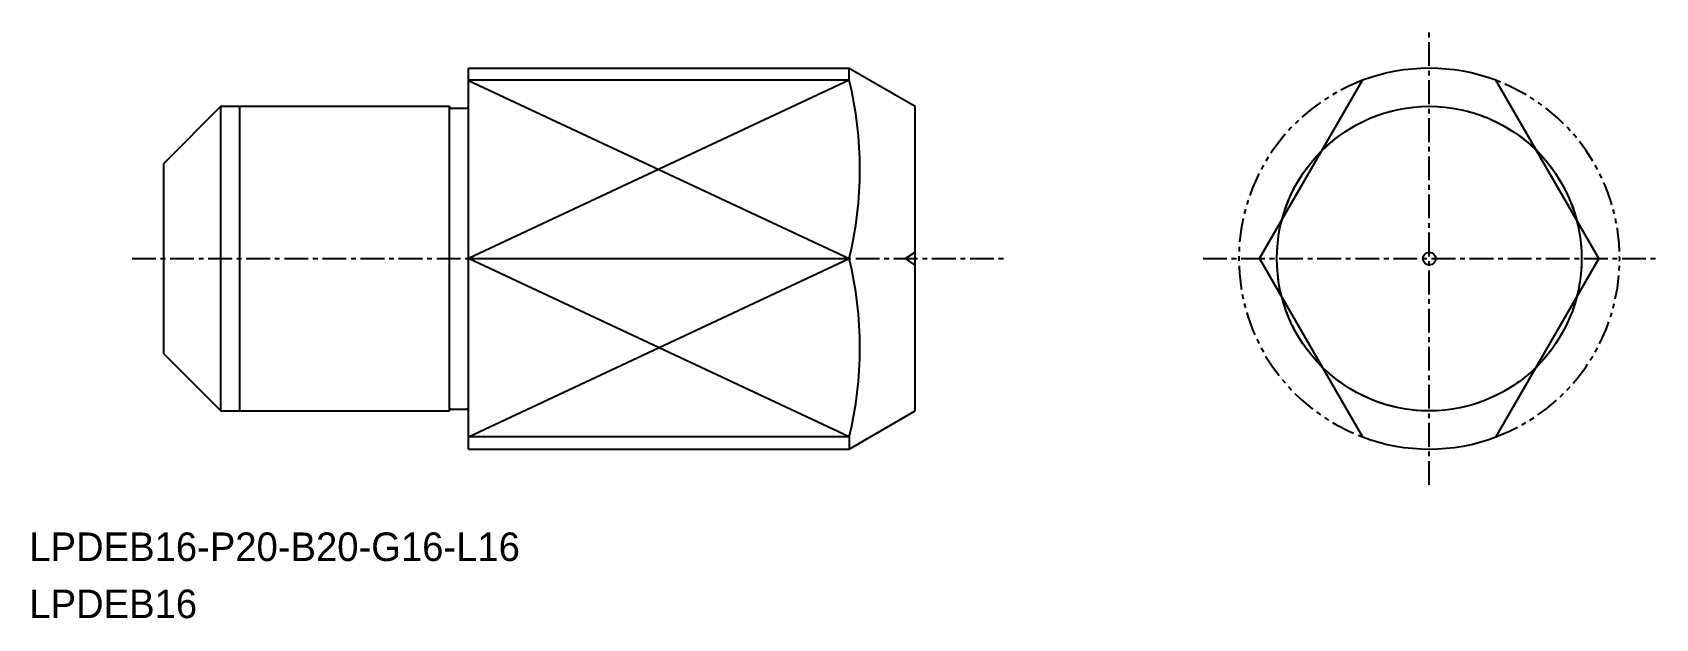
# Model space of a CAD drawing. Extents: x -1894.3 to -1809.1, y -803.1 to -772.3.
import ezdxf

# ---------------------------------------------------------------- set-up
doc = ezdxf.new("R2010")
doc.units = 0
for name, pattern in [('CENTER', [2, 1.25, -0.25, 0.25, -0.25]), ('DASHED', [0.75, 0.5, -0.25]), ('PHANTOM', [2.5, 1.25, -0.25, 0.25, -0.25, 0.25, -0.25])]:
    doc.linetypes.add(name, pattern=pattern)
doc.layers.get('0').update_dxf_attribs({"linetype": 'CONTINUOUS'})
doc.layers.add('CENTER', color=1, linetype='CENTER')

msp = doc.modelspace()

# ---------------------------------------------------------------- linework, layer by layer
for p, q in [((-1871.427, -794.178), (-1871.427, -774.178)), ((-1871.427, -774.178), (-1851.427, -774.178)), ((-1851.427, -774.811), (-1851.427, -774.178)), ((-1851.427, -774.178), (-1847.963, -776.178)), ((-1851.427, -774.811), (-1871.427, -774.811)), ((-1884.427, -776.178), (-1887.427, -779.178)), ((-1884.427, -776.178), (-1872.427, -776.178)), ((-1884.427, -792.178), (-1884.427, -776.178)), ((-1883.427, -792.178), (-1883.427, -776.178)), ((-1872.427, -792.178), (-1872.427, -776.178)), ((-1872.427, -792.178), (-1872.427, -776.178)), ((-1872.327, -776.278), (-1871.527, -776.278)), ((-1871.427, -776.178), (-1871.427, -776.178)), ((-1847.963, -792.178), (-1847.963, -776.178)), ((-1887.427, -789.178), (-1887.427, -779.178)), ((-1887.427, -789.178), (-1884.427, -792.178)), ((-1884.427, -792.178), (-1872.427, -792.178)), ((-1872.327, -792.078), (-1871.527, -792.078)), ((-1871.427, -792.178), (-1871.427, -792.178)), ((-1851.427, -794.178), (-1847.963, -792.178)), ((-1851.427, -793.546), (-1871.427, -793.546)), ((-1871.427, -794.178), (-1851.427, -794.178)), ((-1851.427, -793.546), (-1851.427, -794.178))]:
    msp.add_line(p, q)
at = {"color": 3, "linetype": 'CONTINUOUS'}
for p, q in [((-1851.427, -774.811), (-1871.427, -784.179)), ((-1871.427, -774.822), (-1851.427, -784.179)), ((-1871.427, -793.535), (-1851.427, -784.179)), ((-1851.427, -793.546), (-1871.427, -784.179))]:
    msp.add_line(p, q, dxfattribs=at)
at = {"color": 7, "linetype": 'CONTINUOUS'}
for p, q in [((-1829.885, -784.179), (-1824.477, -774.811)), ((-1812.068, -784.179), (-1817.477, -774.811)), ((-1871.427, -784.179), (-1851.427, -784.179)), ((-1829.885, -784.179), (-1824.477, -793.546)), ((-1812.068, -784.179), (-1817.477, -793.546))]:
    msp.add_line(p, q, dxfattribs=at)
at = {"color": 3}
for p in [(-1847.963, -783.842), (-1847.963, -784.515)]:
    msp.add_line(p, (-1848.483, -784.179), dxfattribs=at)
at = {"color": 3, "linetype": 'DASHED'}
msp.add_circle((-1820.977, -784.179), 8, dxfattribs=at)
for radius in [8, 0.338]:
    msp.add_circle((-1820.977, -784.179), radius)
for centre, radius, start, end in [((-1820.977, -784.179), 10, 69.51268, 110.48732), ((-1872.327, -776.178), 0.1, 180, 270), ((-1871.527, -776.178), 0.1, 270, 0), ((-1872.327, -792.178), 0.1, 90, 180), ((-1871.527, -792.178), 0.1, 0, 90), ((-1820.977, -784.179), 10, 249.51268, 290.48732)]:
    msp.add_arc(centre, radius, start, end)
at = {"color": 7, "linetype": 'CONTINUOUS'}
for centre, start, end in [((-1870.879, -779.495), 346.46148, 13.53836), ((-1870.879, -788.862), 346.46164, 13.53852)]:
    msp.add_arc(centre, 20.008, start, end, dxfattribs=at)
at = {"color": 3, "linetype": 'PHANTOM'}
for start, end in [(110.48732, 249.51268), (290.48732, 69.51268)]:
    msp.add_arc((-1820.977, -784.179), 10, start, end, dxfattribs=at)
at = {"layer": 'CENTER', "color": 1, "linetype": 'CENTER'}
for p, q in [((-1820.977, -796.058), (-1820.977, -772.298)), ((-1889.09, -784.179), (-1843.104, -784.179)), ((-1832.857, -784.179), (-1809.097, -784.179))]:
    msp.add_line(p, q, dxfattribs=at)

# ---------------------------------------------------------------- texts
for s, p in [('LPDEB16-P20-B20-G16-L16 ', (-1894.481, -800.061)), ('LPDEB16', (-1894.481, -803.061))]:
    msp.add_text(s, height=1.5).set_placement(p)

doc.saveas('drawing.dxf')
